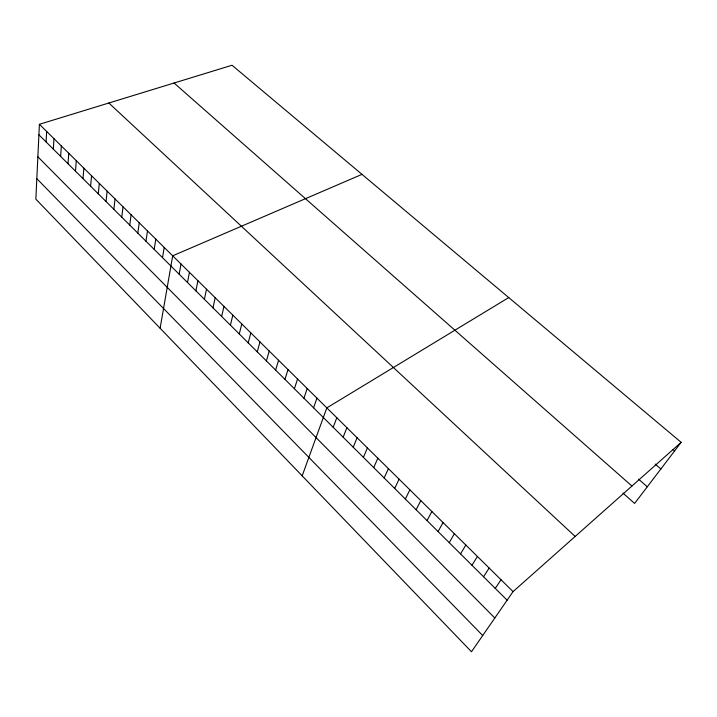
<?xml version="1.0" encoding="UTF-8"?>
<svg xmlns="http://www.w3.org/2000/svg" width="717" height="717" viewBox="0 0 717 717"><rect width="100%" height="100%" fill="white"/><g stroke="black" fill="none" stroke-linecap="round" stroke-linejoin="round"><path stroke-width="1.08" d="M39.408 124.301L35.85 199.138L471.49 651.753L513.049 591.615L681.15 442.335L232.03 65.247L39.408 124.301L513.049 591.615M46.085 141.921L46.65 131.435M53.327 149.118L53.954 138.641M60.631 156.387L61.33 145.927M68.016 163.727L68.778 153.277M75.464 171.13L76.298 160.698M82.993 178.614L83.898 168.19M90.593 186.169L91.57 175.764M98.274 193.796L99.322 183.409M106.026 201.504L107.147 191.125M113.851 209.283L115.052 198.923M121.756 217.143L123.037 206.81M129.75 225.084L131.103 214.768M137.816 233.106L139.25 222.808M145.963 241.208L147.487 230.928M154.2 249.391L155.804 239.137M162.517 257.663L164.202 247.428M160.115 328.252L172.698 255.808L361.995 174.365M179.169 274.208L181.025 264.017M187.487 282.48L189.44 272.326M195.902 290.842L197.937 280.705M204.399 299.285L206.523 289.184M212.976 307.817L215.199 297.743M221.652 316.439L223.964 306.392M230.417 325.151L232.828 315.13M239.272 333.952L241.781 323.967M248.216 342.843L250.825 332.894M257.26 351.832L259.975 341.919M266.401 360.911L269.216 351.034M275.633 370.089L278.563 360.257M284.972 379.374L288.001 369.569M294.4 388.748L297.546 378.988M303.945 398.231L307.199 388.515M313.589 407.821L316.959 398.141M302.171 475.837L326.827 407.874L508.738 297.573M333.19 427.305L336.802 417.724M343.156 437.209L346.894 427.673M353.23 447.229L357.093 437.737M363.42 457.356L367.409 447.919M373.727 467.601L377.85 458.217M384.151 477.952L388.408 468.631M394.691 488.429L399.082 479.171M405.356 499.032L409.882 489.828M416.138 509.751L420.807 500.609M427.045 520.596L431.867 511.517M438.087 531.566L443.052 522.55M449.254 542.67L454.372 533.717M460.556 553.9L465.826 545.019M471.983 565.265L477.414 556.455M483.563 576.764L489.146 568.034M495.268 588.406L501.022 579.748M681.15 442.335L634.617 503.433L622.939 493.063M672.922 449.541L674.589 450.948M655.186 464.078L660.868 468.963M638.587 479.189L647.29 486.789M174.07 83.02L631.937 486.036M108.841 103.015L575.159 536.45M38.906 134.796L507.116 600.183M37.867 156.799L494.802 618.009M36.827 178.667L482.702 635.522"/></g></svg>
